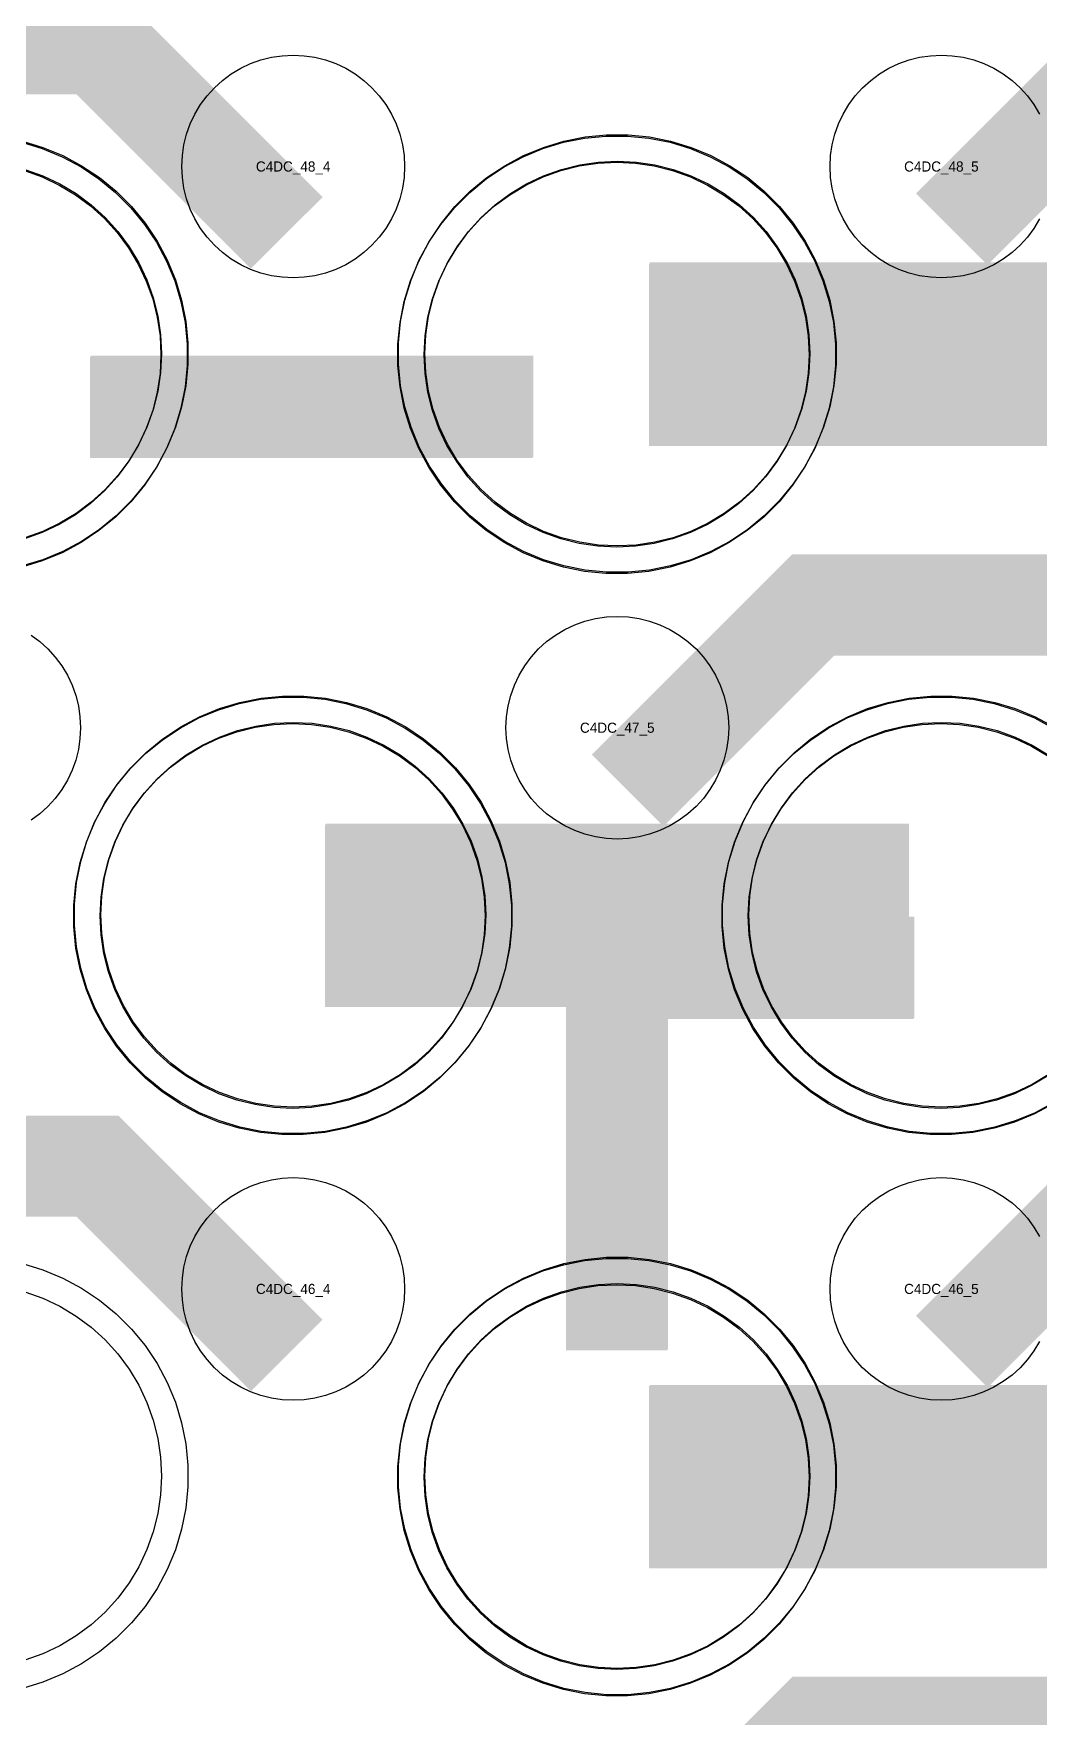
# Model space of a CAD drawing. Extents: x -11880 to 11880, y -14992 to 14992.
# Drawn here: x -10544.1 to -10295.8, y -8525.2 to -8109.5 of the extents above; entities that cross this region are included whole.
import ezdxf
from ezdxf.enums import TextEntityAlignment as Align

# ---------------------------------------------------------------- set-up
doc = ezdxf.new("R2010")
doc.units = 0
doc.header["$MEASUREMENT"] = 0
for name, color, linetype in [('GDS_775_DT_237', 138, 'CONTINUOUS'), ('RDL1_FS', 34, 'CONTINUOUS'), ('RDL_BS', 160, 'CONTINUOUS')]:
    doc.layers.add(name, color=color, linetype=linetype)

msp = doc.modelspace()

# ---------------------------------------------------------------- linework, layer by layer
at = {"layer": 'RDL1_FS', "color": 241, "true_color": 0xf7abae}
for points in [[(-10546.358, -8143.308), (-10541.968, -8144.88), (-10537.754, -8146.872), (-10533.754, -8149.27), (-10530.009, -8152.048), (-10526.555, -8155.178), (-10523.425, -8158.632), (-10520.647, -8162.377), (-10518.249, -8166.377), (-10516.257, -8170.591), (-10514.685, -8174.981), (-10513.553, -8179.504), (-10512.869, -8184.115), (-10512.64, -8188.772), (-10512.869, -8193.429), (-10513.553, -8198.04), (-10514.685, -8202.563), (-10516.257, -8206.953), (-10518.249, -8211.167), (-10520.647, -8215.167), (-10523.425, -8218.912), (-10526.555, -8222.366), (-10530.009, -8225.496), (-10533.754, -8228.274), (-10537.754, -8230.672), (-10541.968, -8232.664), (-10546.358, -8234.236)], [(-10293.754, -8366.839), (-10297.754, -8369.237), (-10301.968, -8371.229), (-10306.358, -8372.801), (-10310.881, -8373.933), (-10315.492, -8374.617), (-10320.149, -8374.846), (-10324.806, -8374.617), (-10329.417, -8373.933), (-10333.94, -8372.801), (-10338.33, -8371.229), (-10342.544, -8369.237), (-10346.544, -8366.839), (-10350.289, -8364.061), (-10353.743, -8360.931), (-10356.873, -8357.477), (-10359.651, -8353.732), (-10362.049, -8349.732), (-10364.041, -8345.518), (-10365.613, -8341.128), (-10366.745, -8336.605), (-10367.429, -8331.994), (-10367.658, -8327.337), (-10367.429, -8322.68), (-10366.745, -8318.069), (-10365.613, -8313.546), (-10364.041, -8309.156), (-10362.049, -8304.942), (-10359.651, -8300.942), (-10356.873, -8297.197), (-10353.743, -8293.743), (-10350.289, -8290.613), (-10346.544, -8287.835), (-10342.544, -8285.437), (-10338.33, -8283.445), (-10333.94, -8281.873), (-10329.417, -8280.741), (-10324.806, -8280.057), (-10320.149, -8279.828), (-10315.492, -8280.057), (-10310.881, -8280.741), (-10306.358, -8281.873), (-10301.968, -8283.445), (-10297.754, -8285.437), (-10293.754, -8287.835)]]:
    msp.add_lwpolyline(points, dxfattribs=at)
at = {"layer": 'RDL1_FS'}
for points in [[(-10546.209, -8143.026), (-10541.819, -8144.598), (-10537.605, -8146.59), (-10533.605, -8148.988), (-10529.86, -8151.766), (-10526.406, -8154.896), (-10523.276, -8158.35), (-10520.498, -8162.095), (-10518.1, -8166.095), (-10516.108, -8170.309), (-10514.536, -8174.699), (-10513.404, -8179.222), (-10512.72, -8183.833), (-10512.491, -8188.49), (-10512.72, -8193.147), (-10513.404, -8197.758), (-10514.536, -8202.281), (-10516.108, -8206.671), (-10518.1, -8210.885), (-10520.498, -8214.885), (-10523.276, -8218.63), (-10526.406, -8222.084), (-10529.86, -8225.214), (-10533.605, -8227.992), (-10537.605, -8230.39), (-10541.819, -8232.382), (-10546.209, -8233.954)], [(-10293.605, -8366.557), (-10297.605, -8368.955), (-10301.819, -8370.947), (-10306.209, -8372.519), (-10310.732, -8373.651), (-10315.343, -8374.335), (-10320, -8374.564), (-10324.657, -8374.335), (-10329.268, -8373.651), (-10333.791, -8372.519), (-10338.181, -8370.947), (-10342.395, -8368.955), (-10346.395, -8366.557), (-10350.14, -8363.779), (-10353.594, -8360.649), (-10356.724, -8357.195), (-10359.502, -8353.45), (-10361.9, -8349.45), (-10363.892, -8345.236), (-10365.464, -8340.846), (-10366.596, -8336.323), (-10367.28, -8331.712), (-10367.509, -8327.055), (-10367.28, -8322.398), (-10366.596, -8317.787), (-10365.464, -8313.264), (-10363.892, -8308.874), (-10361.9, -8304.66), (-10359.502, -8300.66), (-10356.724, -8296.915), (-10353.594, -8293.461), (-10350.14, -8290.331), (-10346.395, -8287.553), (-10342.395, -8285.155), (-10338.181, -8283.163), (-10333.791, -8281.591), (-10329.268, -8280.459), (-10324.657, -8279.775), (-10320, -8279.546), (-10315.343, -8279.775), (-10310.732, -8280.459), (-10306.209, -8281.591), (-10301.819, -8283.163), (-10297.605, -8285.155), (-10293.605, -8287.553)], [(-10546.209, -8420.151), (-10541.819, -8421.723), (-10537.605, -8423.715), (-10533.605, -8426.113), (-10529.86, -8428.891), (-10526.406, -8432.021), (-10523.276, -8435.475), (-10520.498, -8439.22), (-10518.1, -8443.22), (-10516.108, -8447.434), (-10514.536, -8451.824), (-10513.404, -8456.347), (-10512.72, -8460.958), (-10512.491, -8465.615), (-10512.72, -8470.272), (-10513.404, -8474.883), (-10514.536, -8479.406), (-10516.108, -8483.796), (-10518.1, -8488.01), (-10520.498, -8492.01), (-10523.276, -8495.755), (-10526.406, -8499.209), (-10529.86, -8502.339), (-10533.605, -8505.117), (-10537.605, -8507.515), (-10541.819, -8509.507), (-10546.209, -8511.079)]]:
    msp.add_lwpolyline(points, dxfattribs=at)
at = {"layer": 'RDL1_FS', "color": 241, "true_color": 0xf7abae}
for points in [[(-10400.149, -8236.281), (-10404.806, -8236.052), (-10409.417, -8235.368), (-10413.94, -8234.236), (-10418.33, -8232.664), (-10422.544, -8230.672), (-10426.544, -8228.274), (-10430.289, -8225.496), (-10433.743, -8222.366), (-10436.873, -8218.912), (-10439.651, -8215.167), (-10442.049, -8211.167), (-10444.041, -8206.953), (-10445.613, -8202.563), (-10446.745, -8198.04), (-10447.429, -8193.429), (-10447.658, -8188.772), (-10447.429, -8184.115), (-10446.745, -8179.504), (-10445.613, -8174.981), (-10444.041, -8170.591), (-10442.049, -8166.377), (-10439.651, -8162.377), (-10436.873, -8158.632), (-10433.743, -8155.178), (-10430.289, -8152.048), (-10426.544, -8149.27), (-10422.544, -8146.872), (-10418.33, -8144.88), (-10413.94, -8143.308), (-10409.417, -8142.176), (-10404.806, -8141.492), (-10400.149, -8141.263), (-10395.492, -8141.492), (-10390.881, -8142.176), (-10386.358, -8143.308), (-10381.968, -8144.88), (-10377.754, -8146.872), (-10373.754, -8149.27), (-10370.009, -8152.048), (-10366.555, -8155.178), (-10363.425, -8158.632), (-10360.647, -8162.377), (-10358.249, -8166.377), (-10356.257, -8170.591), (-10354.685, -8174.981), (-10353.553, -8179.504), (-10352.869, -8184.115), (-10352.64, -8188.772), (-10352.869, -8193.429), (-10353.553, -8198.04), (-10354.685, -8202.563), (-10356.257, -8206.953), (-10358.249, -8211.167), (-10360.647, -8215.167), (-10363.425, -8218.912), (-10366.555, -8222.366), (-10370.009, -8225.496), (-10373.754, -8228.274), (-10377.754, -8230.672), (-10381.968, -8232.664), (-10386.358, -8234.236), (-10390.881, -8235.368), (-10395.492, -8236.052)], [(-10480.149, -8374.846), (-10484.806, -8374.617), (-10489.417, -8373.933), (-10493.94, -8372.801), (-10498.33, -8371.229), (-10502.544, -8369.237), (-10506.544, -8366.839), (-10510.289, -8364.061), (-10513.743, -8360.931), (-10516.873, -8357.477), (-10519.651, -8353.732), (-10522.049, -8349.732), (-10524.041, -8345.518), (-10525.613, -8341.128), (-10526.745, -8336.605), (-10527.429, -8331.994), (-10527.658, -8327.337), (-10527.429, -8322.68), (-10526.745, -8318.069), (-10525.613, -8313.546), (-10524.041, -8309.156), (-10522.049, -8304.942), (-10519.651, -8300.942), (-10516.873, -8297.197), (-10513.743, -8293.743), (-10510.289, -8290.613), (-10506.544, -8287.835), (-10502.544, -8285.437), (-10498.33, -8283.445), (-10493.94, -8281.873), (-10489.417, -8280.741), (-10484.806, -8280.057), (-10480.149, -8279.828), (-10475.492, -8280.057), (-10470.881, -8280.741), (-10466.358, -8281.873), (-10461.968, -8283.445), (-10457.754, -8285.437), (-10453.754, -8287.835), (-10450.009, -8290.613), (-10446.555, -8293.743), (-10443.425, -8297.197), (-10440.647, -8300.942), (-10438.249, -8304.942), (-10436.257, -8309.156), (-10434.685, -8313.546), (-10433.553, -8318.069), (-10432.869, -8322.68), (-10432.64, -8327.337), (-10432.869, -8331.994), (-10433.553, -8336.605), (-10434.685, -8341.128), (-10436.257, -8345.518), (-10438.249, -8349.732), (-10440.647, -8353.732), (-10443.425, -8357.477), (-10446.555, -8360.931), (-10450.009, -8364.061), (-10453.754, -8366.839), (-10457.754, -8369.237), (-10461.968, -8371.229), (-10466.358, -8372.801), (-10470.881, -8373.933), (-10475.492, -8374.617)], [(-10400.149, -8513.406), (-10404.806, -8513.177), (-10409.417, -8512.493), (-10413.94, -8511.361), (-10418.33, -8509.789), (-10422.544, -8507.797), (-10426.544, -8505.399), (-10430.289, -8502.621), (-10433.743, -8499.491), (-10436.873, -8496.037), (-10439.651, -8492.292), (-10442.049, -8488.292), (-10444.041, -8484.078), (-10445.613, -8479.688), (-10446.745, -8475.165), (-10447.429, -8470.554), (-10447.658, -8465.897), (-10447.429, -8461.24), (-10446.745, -8456.629), (-10445.613, -8452.106), (-10444.041, -8447.716), (-10442.049, -8443.502), (-10439.651, -8439.502), (-10436.873, -8435.757), (-10433.743, -8432.303), (-10430.289, -8429.173), (-10426.544, -8426.395), (-10422.544, -8423.997), (-10418.33, -8422.005), (-10413.94, -8420.433), (-10409.417, -8419.301), (-10404.806, -8418.617), (-10400.149, -8418.388), (-10395.492, -8418.617), (-10390.881, -8419.301), (-10386.358, -8420.433), (-10381.968, -8422.005), (-10377.754, -8423.997), (-10373.754, -8426.395), (-10370.009, -8429.173), (-10366.555, -8432.303), (-10363.425, -8435.757), (-10360.647, -8439.502), (-10358.249, -8443.502), (-10356.257, -8447.716), (-10354.685, -8452.106), (-10353.553, -8456.629), (-10352.869, -8461.24), (-10352.64, -8465.897), (-10352.869, -8470.554), (-10353.553, -8475.165), (-10354.685, -8479.688), (-10356.257, -8484.078), (-10358.249, -8488.292), (-10360.647, -8492.292), (-10363.425, -8496.037), (-10366.555, -8499.491), (-10370.009, -8502.621), (-10373.754, -8505.399), (-10377.754, -8507.797), (-10381.968, -8509.789), (-10386.358, -8511.361), (-10390.881, -8512.493), (-10395.492, -8513.177)]]:
    msp.add_lwpolyline(points, close=True, dxfattribs=at)
at = {"layer": 'RDL1_FS'}
for points in [[(-10400, -8235.999), (-10404.657, -8235.77), (-10409.268, -8235.086), (-10413.791, -8233.954), (-10418.181, -8232.382), (-10422.395, -8230.39), (-10426.395, -8227.992), (-10430.14, -8225.214), (-10433.594, -8222.084), (-10436.724, -8218.63), (-10439.502, -8214.885), (-10441.9, -8210.885), (-10443.892, -8206.671), (-10445.464, -8202.281), (-10446.596, -8197.758), (-10447.28, -8193.147), (-10447.509, -8188.49), (-10447.28, -8183.833), (-10446.596, -8179.222), (-10445.464, -8174.699), (-10443.892, -8170.309), (-10441.9, -8166.095), (-10439.502, -8162.095), (-10436.724, -8158.35), (-10433.594, -8154.896), (-10430.14, -8151.766), (-10426.395, -8148.988), (-10422.395, -8146.59), (-10418.181, -8144.598), (-10413.791, -8143.026), (-10409.268, -8141.894), (-10404.657, -8141.21), (-10400, -8140.981), (-10395.343, -8141.21), (-10390.732, -8141.894), (-10386.209, -8143.026), (-10381.819, -8144.598), (-10377.605, -8146.59), (-10373.605, -8148.988), (-10369.86, -8151.766), (-10366.406, -8154.896), (-10363.276, -8158.35), (-10360.498, -8162.095), (-10358.1, -8166.095), (-10356.108, -8170.309), (-10354.536, -8174.699), (-10353.404, -8179.222), (-10352.72, -8183.833), (-10352.491, -8188.49), (-10352.72, -8193.147), (-10353.404, -8197.758), (-10354.536, -8202.281), (-10356.108, -8206.671), (-10358.1, -8210.885), (-10360.498, -8214.885), (-10363.276, -8218.63), (-10366.406, -8222.084), (-10369.86, -8225.214), (-10373.605, -8227.992), (-10377.605, -8230.39), (-10381.819, -8232.382), (-10386.209, -8233.954), (-10390.732, -8235.086), (-10395.343, -8235.77)], [(-10480, -8374.564), (-10484.657, -8374.335), (-10489.268, -8373.651), (-10493.791, -8372.519), (-10498.181, -8370.947), (-10502.395, -8368.955), (-10506.395, -8366.557), (-10510.14, -8363.779), (-10513.594, -8360.649), (-10516.724, -8357.195), (-10519.502, -8353.45), (-10521.9, -8349.45), (-10523.892, -8345.236), (-10525.464, -8340.846), (-10526.596, -8336.323), (-10527.28, -8331.712), (-10527.509, -8327.055), (-10527.28, -8322.398), (-10526.596, -8317.787), (-10525.464, -8313.264), (-10523.892, -8308.874), (-10521.9, -8304.66), (-10519.502, -8300.66), (-10516.724, -8296.915), (-10513.594, -8293.461), (-10510.14, -8290.331), (-10506.395, -8287.553), (-10502.395, -8285.155), (-10498.181, -8283.163), (-10493.791, -8281.591), (-10489.268, -8280.459), (-10484.657, -8279.775), (-10480, -8279.546), (-10475.343, -8279.775), (-10470.732, -8280.459), (-10466.209, -8281.591), (-10461.819, -8283.163), (-10457.605, -8285.155), (-10453.605, -8287.553), (-10449.86, -8290.331), (-10446.406, -8293.461), (-10443.276, -8296.915), (-10440.498, -8300.66), (-10438.1, -8304.66), (-10436.108, -8308.874), (-10434.536, -8313.264), (-10433.404, -8317.787), (-10432.72, -8322.398), (-10432.491, -8327.055), (-10432.72, -8331.712), (-10433.404, -8336.323), (-10434.536, -8340.846), (-10436.108, -8345.236), (-10438.1, -8349.45), (-10440.498, -8353.45), (-10443.276, -8357.195), (-10446.406, -8360.649), (-10449.86, -8363.779), (-10453.605, -8366.557), (-10457.605, -8368.955), (-10461.819, -8370.947), (-10466.209, -8372.519), (-10470.732, -8373.651), (-10475.343, -8374.335)], [(-10400, -8513.124), (-10404.657, -8512.895), (-10409.268, -8512.211), (-10413.791, -8511.079), (-10418.181, -8509.507), (-10422.395, -8507.515), (-10426.395, -8505.117), (-10430.14, -8502.339), (-10433.594, -8499.209), (-10436.724, -8495.755), (-10439.502, -8492.01), (-10441.9, -8488.01), (-10443.892, -8483.796), (-10445.464, -8479.406), (-10446.596, -8474.883), (-10447.28, -8470.272), (-10447.509, -8465.615), (-10447.28, -8460.958), (-10446.596, -8456.347), (-10445.464, -8451.824), (-10443.892, -8447.434), (-10441.9, -8443.22), (-10439.502, -8439.22), (-10436.724, -8435.475), (-10433.594, -8432.021), (-10430.14, -8428.891), (-10426.395, -8426.113), (-10422.395, -8423.715), (-10418.181, -8421.723), (-10413.791, -8420.151), (-10409.268, -8419.019), (-10404.657, -8418.335), (-10400, -8418.106), (-10395.343, -8418.335), (-10390.732, -8419.019), (-10386.209, -8420.151), (-10381.819, -8421.723), (-10377.605, -8423.715), (-10373.605, -8426.113), (-10369.86, -8428.891), (-10366.406, -8432.021), (-10363.276, -8435.475), (-10360.498, -8439.22), (-10358.1, -8443.22), (-10356.108, -8447.434), (-10354.536, -8451.824), (-10353.404, -8456.347), (-10352.72, -8460.958), (-10352.491, -8465.615), (-10352.72, -8470.272), (-10353.404, -8474.883), (-10354.536, -8479.406), (-10356.108, -8483.796), (-10358.1, -8488.01), (-10360.498, -8492.01), (-10363.276, -8495.755), (-10366.406, -8499.209), (-10369.86, -8502.339), (-10373.605, -8505.117), (-10377.605, -8507.515), (-10381.819, -8509.507), (-10386.209, -8511.079), (-10390.732, -8512.211), (-10395.343, -8512.895)]]:
    msp.add_lwpolyline(points, close=True, dxfattribs=at)
at = {"layer": 'RDL1_FS', "color": 241, "true_color": 0xf7abae}
for points in [[(-10392.147, -8188.772, 45, 45, 0), (-10320.147, -8188.772, 45, 45, 0)], [(-10320.147, -8188.772, 45, 45, 0), (-10248.147, -8188.772, 45, 45, 0)], [(-10472.147, -8327.337, 45, 45, 0), (-10400.147, -8327.337, 45, 45, 0)], [(-10400.147, -8327.337, 45, 45, 0), (-10328.147, -8327.337, 45, 45, 0)], [(-10392.147, -8465.897, 45, 45, 0), (-10320.147, -8465.897, 45, 45, 0)], [(-10320.147, -8465.897, 45, 45, 0), (-10248.147, -8465.897, 45, 45, 0)]]:
    msp.add_lwpolyline(points, format="xyseb", dxfattribs=at)
at = {"layer": 'RDL1_FS'}
for points in [[(-10391.998, -8188.49, 45, 45, 0), (-10319.998, -8188.49, 45, 45, 0)], [(-10319.998, -8188.49, 45, 45, 0), (-10247.998, -8188.49, 45, 45, 0)], [(-10471.998, -8327.055, 45, 45, 0), (-10399.998, -8327.055, 45, 45, 0)], [(-10399.998, -8327.055, 45, 45, 0), (-10327.998, -8327.055, 45, 45, 0)], [(-10391.998, -8465.615, 45, 45, 0), (-10319.998, -8465.615, 45, 45, 0)], [(-10319.998, -8465.615, 45, 45, 0), (-10247.998, -8465.615, 45, 45, 0)]]:
    msp.add_lwpolyline(points, format="xyseb", dxfattribs=at)
at = {"layer": 'RDL_BS'}
for points in [[(-10481.599, -8158.703, 25, 25, 0), (-10528.313, -8111.989, 25, 25, 0), (-10558.071, -8111.989, 25, 25, 0)], [(-10317.438, -8157.804, 25, 25, 0), (-10271.623, -8111.989, 25, 25, 0), (-10238.07, -8111.989, 25, 25, 0)], [(-10529.984, -8201.503, 25, 25, 0), (-10420.719, -8201.503, 25, 25, 0)], [(-10397.438, -8296.369, 25, 25, 0), (-10351.623, -8250.554, 25, 25, 0), (-10318.07, -8250.554, 25, 25, 0)], [(-10241.599, -8297.268, 25, 25, 0), (-10288.313, -8250.554, 25, 25, 0), (-10318.071, -8250.554, 25, 25, 0)], [(-10400, -8434.31, 25, 25, 0), (-10400, -8327.533, 25, 25, 0)], [(-10400, -8434.31, 25, 25, 0), (-10400, -8327.533, 25, 25, 0)], [(-10412.5, -8340.033, 25, 25, 0), (-10347.833, -8340.033, 25, 25, 0)], [(-10412.5, -8340.033, 25, 25, 0), (-10326.667, -8340.033, 25, 25, 0)], [(-10289.984, -8340.068, 25, 25, 0), (-10180.719, -8340.068, 25, 25, 0)], [(-10481.599, -8435.828, 25, 25, 0), (-10528.313, -8389.114, 25, 25, 0), (-10558.071, -8389.114, 25, 25, 0)], [(-10317.438, -8434.929, 25, 25, 0), (-10271.623, -8389.114, 25, 25, 0), (-10238.07, -8389.114, 25, 25, 0)], [(-10397.438, -8573.494, 25, 25, 0), (-10351.623, -8527.679, 25, 25, 0), (-10318.07, -8527.679, 25, 25, 0)], [(-10241.599, -8574.393, 25, 25, 0), (-10288.313, -8527.679, 25, 25, 0), (-10318.071, -8527.679, 25, 25, 0)]]:
    msp.add_lwpolyline(points, format="xyseb", dxfattribs=at)
for points in [[(-10480, -8169.796), (-10482.693, -8169.664), (-10485.365, -8169.268), (-10487.984, -8168.611), (-10490.519, -8167.704), (-10492.956, -8166.552), (-10495.28, -8165.159), (-10497.443, -8163.556), (-10499.442, -8161.744), (-10501.254, -8159.745), (-10502.857, -8157.582), (-10504.25, -8155.258), (-10505.402, -8152.821), (-10506.309, -8150.286), (-10506.966, -8147.667), (-10507.362, -8144.995), (-10507.494, -8142.302), (-10507.362, -8139.609), (-10506.966, -8136.937), (-10506.309, -8134.318), (-10505.402, -8131.783), (-10504.25, -8129.346), (-10502.857, -8127.022), (-10501.254, -8124.859), (-10499.442, -8122.86), (-10497.443, -8121.048), (-10495.28, -8119.445), (-10492.956, -8118.052), (-10490.519, -8116.9), (-10487.984, -8115.993), (-10485.365, -8115.336), (-10482.693, -8114.94), (-10480, -8114.808), (-10477.307, -8114.94), (-10474.635, -8115.336), (-10472.016, -8115.993), (-10469.481, -8116.9), (-10467.044, -8118.052), (-10464.72, -8119.445), (-10462.557, -8121.048), (-10460.558, -8122.86), (-10458.746, -8124.859), (-10457.143, -8127.022), (-10455.75, -8129.346), (-10454.598, -8131.783), (-10453.691, -8134.318), (-10453.034, -8136.937), (-10452.638, -8139.609), (-10452.506, -8142.302), (-10452.638, -8144.995), (-10453.034, -8147.667), (-10453.691, -8150.286), (-10454.598, -8152.821), (-10455.75, -8155.258), (-10457.143, -8157.582), (-10458.746, -8159.745), (-10460.558, -8161.744), (-10462.557, -8163.556), (-10464.72, -8165.159), (-10467.044, -8166.552), (-10469.481, -8167.704), (-10472.016, -8168.611), (-10474.635, -8169.268), (-10477.307, -8169.664)], [(-10402.644, -8242.49), (-10407.938, -8241.973), (-10413.165, -8240.927), (-10418.205, -8239.396), (-10423.115, -8237.365), (-10427.777, -8234.873), (-10432.191, -8231.926), (-10436.292, -8228.564), (-10440.074, -8224.782), (-10443.436, -8220.681), (-10446.383, -8216.267), (-10448.875, -8211.605), (-10450.906, -8206.695), (-10452.437, -8201.655), (-10453.483, -8196.428), (-10454, -8191.134), (-10454, -8185.846), (-10453.483, -8180.552), (-10452.437, -8175.325), (-10450.906, -8170.285), (-10448.875, -8165.375), (-10446.383, -8160.713), (-10443.436, -8156.299), (-10440.074, -8152.198), (-10436.292, -8148.416), (-10432.191, -8145.054), (-10427.777, -8142.107), (-10423.115, -8139.615), (-10418.205, -8137.584), (-10413.165, -8136.053), (-10407.938, -8135.007), (-10402.644, -8134.49), (-10397.356, -8134.49), (-10392.062, -8135.007), (-10386.835, -8136.053), (-10381.795, -8137.584), (-10376.885, -8139.615), (-10372.223, -8142.107), (-10367.809, -8145.054), (-10363.708, -8148.416), (-10359.926, -8152.198), (-10356.564, -8156.299), (-10353.617, -8160.713), (-10351.125, -8165.375), (-10349.094, -8170.285), (-10347.563, -8175.325), (-10346.517, -8180.552), (-10346, -8185.846), (-10346, -8191.134), (-10346.517, -8196.428), (-10347.563, -8201.655), (-10349.094, -8206.695), (-10351.125, -8211.605), (-10353.617, -8216.267), (-10356.564, -8220.681), (-10359.926, -8224.782), (-10363.708, -8228.564), (-10367.809, -8231.926), (-10372.223, -8234.873), (-10376.885, -8237.365), (-10381.795, -8239.396), (-10386.835, -8240.927), (-10392.062, -8241.973), (-10397.356, -8242.49)], [(-10400, -8308.361), (-10402.693, -8308.229), (-10405.365, -8307.833), (-10407.984, -8307.176), (-10410.519, -8306.269), (-10412.956, -8305.117), (-10415.28, -8303.724), (-10417.443, -8302.121), (-10419.442, -8300.309), (-10421.254, -8298.31), (-10422.857, -8296.147), (-10424.25, -8293.823), (-10425.402, -8291.386), (-10426.309, -8288.851), (-10426.966, -8286.232), (-10427.362, -8283.56), (-10427.494, -8280.867), (-10427.362, -8278.174), (-10426.966, -8275.502), (-10426.309, -8272.883), (-10425.402, -8270.348), (-10424.25, -8267.911), (-10422.857, -8265.587), (-10421.254, -8263.424), (-10419.442, -8261.425), (-10417.443, -8259.613), (-10415.28, -8258.01), (-10412.956, -8256.617), (-10410.519, -8255.465), (-10407.984, -8254.558), (-10405.365, -8253.901), (-10402.693, -8253.505), (-10400, -8253.373), (-10397.307, -8253.505), (-10394.635, -8253.901), (-10392.016, -8254.558), (-10389.481, -8255.465), (-10387.044, -8256.617), (-10384.72, -8258.01), (-10382.557, -8259.613), (-10380.558, -8261.425), (-10378.746, -8263.424), (-10377.143, -8265.587), (-10375.75, -8267.911), (-10374.598, -8270.348), (-10373.691, -8272.883), (-10373.034, -8275.502), (-10372.638, -8278.174), (-10372.506, -8280.867), (-10372.638, -8283.56), (-10373.034, -8286.232), (-10373.691, -8288.851), (-10374.598, -8291.386), (-10375.75, -8293.823), (-10377.143, -8296.147), (-10378.746, -8298.31), (-10380.558, -8300.309), (-10382.557, -8302.121), (-10384.72, -8303.724), (-10387.044, -8305.117), (-10389.481, -8306.269), (-10392.016, -8307.176), (-10394.635, -8307.833), (-10397.307, -8308.229)], [(-10482.644, -8381.055), (-10487.938, -8380.538), (-10493.165, -8379.492), (-10498.205, -8377.961), (-10503.115, -8375.93), (-10507.777, -8373.438), (-10512.191, -8370.491), (-10516.292, -8367.129), (-10520.074, -8363.347), (-10523.436, -8359.246), (-10526.383, -8354.832), (-10528.875, -8350.17), (-10530.906, -8345.26), (-10532.437, -8340.22), (-10533.483, -8334.993), (-10534, -8329.699), (-10534, -8324.411), (-10533.483, -8319.117), (-10532.437, -8313.89), (-10530.906, -8308.85), (-10528.875, -8303.94), (-10526.383, -8299.278), (-10523.436, -8294.864), (-10520.074, -8290.763), (-10516.292, -8286.981), (-10512.191, -8283.619), (-10507.777, -8280.672), (-10503.115, -8278.18), (-10498.205, -8276.149), (-10493.165, -8274.618), (-10487.938, -8273.572), (-10482.644, -8273.055), (-10477.356, -8273.055), (-10472.062, -8273.572), (-10466.835, -8274.618), (-10461.795, -8276.149), (-10456.885, -8278.18), (-10452.223, -8280.672), (-10447.809, -8283.619), (-10443.708, -8286.981), (-10439.926, -8290.763), (-10436.564, -8294.864), (-10433.617, -8299.278), (-10431.125, -8303.94), (-10429.094, -8308.85), (-10427.563, -8313.89), (-10426.517, -8319.117), (-10426, -8324.411), (-10426, -8329.699), (-10426.517, -8334.993), (-10427.563, -8340.22), (-10429.094, -8345.26), (-10431.125, -8350.17), (-10433.617, -8354.832), (-10436.564, -8359.246), (-10439.926, -8363.347), (-10443.708, -8367.129), (-10447.809, -8370.491), (-10452.223, -8373.438), (-10456.885, -8375.93), (-10461.795, -8377.961), (-10466.835, -8379.492), (-10472.062, -8380.538), (-10477.356, -8381.055)], [(-10480, -8446.921), (-10482.693, -8446.789), (-10485.365, -8446.393), (-10487.984, -8445.736), (-10490.519, -8444.829), (-10492.956, -8443.677), (-10495.28, -8442.284), (-10497.443, -8440.681), (-10499.442, -8438.869), (-10501.254, -8436.87), (-10502.857, -8434.707), (-10504.25, -8432.383), (-10505.402, -8429.946), (-10506.309, -8427.411), (-10506.966, -8424.792), (-10507.362, -8422.12), (-10507.494, -8419.427), (-10507.362, -8416.734), (-10506.966, -8414.062), (-10506.309, -8411.443), (-10505.402, -8408.908), (-10504.25, -8406.471), (-10502.857, -8404.147), (-10501.254, -8401.984), (-10499.442, -8399.985), (-10497.443, -8398.173), (-10495.28, -8396.57), (-10492.956, -8395.177), (-10490.519, -8394.025), (-10487.984, -8393.118), (-10485.365, -8392.461), (-10482.693, -8392.065), (-10480, -8391.933), (-10477.307, -8392.065), (-10474.635, -8392.461), (-10472.016, -8393.118), (-10469.481, -8394.025), (-10467.044, -8395.177), (-10464.72, -8396.57), (-10462.557, -8398.173), (-10460.558, -8399.985), (-10458.746, -8401.984), (-10457.143, -8404.147), (-10455.75, -8406.471), (-10454.598, -8408.908), (-10453.691, -8411.443), (-10453.034, -8414.062), (-10452.638, -8416.734), (-10452.506, -8419.427), (-10452.638, -8422.12), (-10453.034, -8424.792), (-10453.691, -8427.411), (-10454.598, -8429.946), (-10455.75, -8432.383), (-10457.143, -8434.707), (-10458.746, -8436.87), (-10460.558, -8438.869), (-10462.557, -8440.681), (-10464.72, -8442.284), (-10467.044, -8443.677), (-10469.481, -8444.829), (-10472.016, -8445.736), (-10474.635, -8446.393), (-10477.307, -8446.789)], [(-10402.644, -8519.615), (-10407.938, -8519.098), (-10413.165, -8518.052), (-10418.205, -8516.521), (-10423.115, -8514.49), (-10427.777, -8511.998), (-10432.191, -8509.051), (-10436.292, -8505.689), (-10440.074, -8501.907), (-10443.436, -8497.806), (-10446.383, -8493.392), (-10448.875, -8488.73), (-10450.906, -8483.82), (-10452.437, -8478.78), (-10453.483, -8473.553), (-10454, -8468.259), (-10454, -8462.971), (-10453.483, -8457.677), (-10452.437, -8452.45), (-10450.906, -8447.41), (-10448.875, -8442.5), (-10446.383, -8437.838), (-10443.436, -8433.424), (-10440.074, -8429.323), (-10436.292, -8425.541), (-10432.191, -8422.179), (-10427.777, -8419.232), (-10423.115, -8416.74), (-10418.205, -8414.709), (-10413.165, -8413.178), (-10407.938, -8412.132), (-10402.644, -8411.615), (-10397.356, -8411.615), (-10392.062, -8412.132), (-10386.835, -8413.178), (-10381.795, -8414.709), (-10376.885, -8416.74), (-10372.223, -8419.232), (-10367.809, -8422.179), (-10363.708, -8425.541), (-10359.926, -8429.323), (-10356.564, -8433.424), (-10353.617, -8437.838), (-10351.125, -8442.5), (-10349.094, -8447.41), (-10347.563, -8452.45), (-10346.517, -8457.677), (-10346, -8462.971), (-10346, -8468.259), (-10346.517, -8473.553), (-10347.563, -8478.78), (-10349.094, -8483.82), (-10351.125, -8488.73), (-10353.617, -8493.392), (-10356.564, -8497.806), (-10359.926, -8501.907), (-10363.708, -8505.689), (-10367.809, -8509.051), (-10372.223, -8511.998), (-10376.885, -8514.49), (-10381.795, -8516.521), (-10386.835, -8518.052), (-10392.062, -8519.098), (-10397.356, -8519.615)]]:
    msp.add_lwpolyline(points, close=True, dxfattribs=at)
for points in [[(-10295.75, -8155.258), (-10297.143, -8157.582), (-10298.746, -8159.745), (-10300.558, -8161.744), (-10302.557, -8163.556), (-10304.72, -8165.159), (-10307.044, -8166.552), (-10309.481, -8167.704), (-10312.016, -8168.611), (-10314.635, -8169.268), (-10317.307, -8169.664), (-10320, -8169.796), (-10322.693, -8169.664), (-10325.365, -8169.268), (-10327.984, -8168.611), (-10330.519, -8167.704), (-10332.956, -8166.552), (-10335.28, -8165.159), (-10337.443, -8163.556), (-10339.442, -8161.744), (-10341.254, -8159.745), (-10342.857, -8157.582), (-10344.25, -8155.258), (-10345.402, -8152.821), (-10346.309, -8150.286), (-10346.966, -8147.667), (-10347.362, -8144.995), (-10347.494, -8142.302), (-10347.362, -8139.609), (-10346.966, -8136.937), (-10346.309, -8134.318), (-10345.402, -8131.783), (-10344.25, -8129.346), (-10342.857, -8127.022), (-10341.254, -8124.859), (-10339.442, -8122.86), (-10337.443, -8121.048), (-10335.28, -8119.445), (-10332.956, -8118.052), (-10330.519, -8116.9), (-10327.984, -8115.993), (-10325.365, -8115.336), (-10322.693, -8114.94), (-10320, -8114.808), (-10317.307, -8114.94), (-10314.635, -8115.336), (-10312.016, -8115.993), (-10309.481, -8116.9), (-10307.044, -8118.052), (-10304.72, -8119.445), (-10302.557, -8121.048), (-10300.558, -8122.86), (-10298.746, -8124.859), (-10297.143, -8127.022), (-10295.75, -8129.346)], [(-10546.835, -8136.053), (-10541.795, -8137.584), (-10536.885, -8139.615), (-10532.223, -8142.107), (-10527.809, -8145.054), (-10523.708, -8148.416), (-10519.926, -8152.198), (-10516.564, -8156.299), (-10513.617, -8160.713), (-10511.125, -8165.375), (-10509.094, -8170.285), (-10507.563, -8175.325), (-10506.517, -8180.552), (-10506, -8185.846), (-10506, -8191.134), (-10506.517, -8196.428), (-10507.563, -8201.655), (-10509.094, -8206.695), (-10511.125, -8211.605), (-10513.617, -8216.267), (-10516.564, -8220.681), (-10519.926, -8224.782), (-10523.708, -8228.564), (-10527.809, -8231.926), (-10532.223, -8234.873), (-10536.885, -8237.365), (-10541.795, -8239.396), (-10546.835, -8240.927)], [(-10544.72, -8258.01), (-10542.557, -8259.613), (-10540.558, -8261.425), (-10538.746, -8263.424), (-10537.143, -8265.587), (-10535.75, -8267.911), (-10534.598, -8270.348), (-10533.691, -8272.883), (-10533.034, -8275.502), (-10532.638, -8278.174), (-10532.506, -8280.867), (-10532.638, -8283.56), (-10533.034, -8286.232), (-10533.691, -8288.851), (-10534.598, -8291.386), (-10535.75, -8293.823), (-10537.143, -8296.147), (-10538.746, -8298.31), (-10540.558, -8300.309), (-10542.557, -8302.121), (-10544.72, -8303.724)], [(-10292.223, -8373.438), (-10296.885, -8375.93), (-10301.795, -8377.961), (-10306.835, -8379.492), (-10312.062, -8380.538), (-10317.356, -8381.055), (-10322.644, -8381.055), (-10327.938, -8380.538), (-10333.165, -8379.492), (-10338.205, -8377.961), (-10343.115, -8375.93), (-10347.777, -8373.438), (-10352.191, -8370.491), (-10356.292, -8367.129), (-10360.074, -8363.347), (-10363.436, -8359.246), (-10366.383, -8354.832), (-10368.875, -8350.17), (-10370.906, -8345.26), (-10372.437, -8340.22), (-10373.483, -8334.993), (-10374, -8329.699), (-10374, -8324.411), (-10373.483, -8319.117), (-10372.437, -8313.89), (-10370.906, -8308.85), (-10368.875, -8303.94), (-10366.383, -8299.278), (-10363.436, -8294.864), (-10360.074, -8290.763), (-10356.292, -8286.981), (-10352.191, -8283.619), (-10347.777, -8280.672), (-10343.115, -8278.18), (-10338.205, -8276.149), (-10333.165, -8274.618), (-10327.938, -8273.572), (-10322.644, -8273.055), (-10317.356, -8273.055), (-10312.062, -8273.572), (-10306.835, -8274.618), (-10301.795, -8276.149), (-10296.885, -8278.18), (-10292.223, -8280.672)], [(-10295.75, -8432.383), (-10297.143, -8434.707), (-10298.746, -8436.87), (-10300.558, -8438.869), (-10302.557, -8440.681), (-10304.72, -8442.284), (-10307.044, -8443.677), (-10309.481, -8444.829), (-10312.016, -8445.736), (-10314.635, -8446.393), (-10317.307, -8446.789), (-10320, -8446.921), (-10322.693, -8446.789), (-10325.365, -8446.393), (-10327.984, -8445.736), (-10330.519, -8444.829), (-10332.956, -8443.677), (-10335.28, -8442.284), (-10337.443, -8440.681), (-10339.442, -8438.869), (-10341.254, -8436.87), (-10342.857, -8434.707), (-10344.25, -8432.383), (-10345.402, -8429.946), (-10346.309, -8427.411), (-10346.966, -8424.792), (-10347.362, -8422.12), (-10347.494, -8419.427), (-10347.362, -8416.734), (-10346.966, -8414.062), (-10346.309, -8411.443), (-10345.402, -8408.908), (-10344.25, -8406.471), (-10342.857, -8404.147), (-10341.254, -8401.984), (-10339.442, -8399.985), (-10337.443, -8398.173), (-10335.28, -8396.57), (-10332.956, -8395.177), (-10330.519, -8394.025), (-10327.984, -8393.118), (-10325.365, -8392.461), (-10322.693, -8392.065), (-10320, -8391.933), (-10317.307, -8392.065), (-10314.635, -8392.461), (-10312.016, -8393.118), (-10309.481, -8394.025), (-10307.044, -8395.177), (-10304.72, -8396.57), (-10302.557, -8398.173), (-10300.558, -8399.985), (-10298.746, -8401.984), (-10297.143, -8404.147), (-10295.75, -8406.471)], [(-10546.835, -8413.178), (-10541.795, -8414.709), (-10536.885, -8416.74), (-10532.223, -8419.232), (-10527.809, -8422.179), (-10523.708, -8425.541), (-10519.926, -8429.323), (-10516.564, -8433.424), (-10513.617, -8437.838), (-10511.125, -8442.5), (-10509.094, -8447.41), (-10507.563, -8452.45), (-10506.517, -8457.677), (-10506, -8462.971), (-10506, -8468.259), (-10506.517, -8473.553), (-10507.563, -8478.78), (-10509.094, -8483.82), (-10511.125, -8488.73), (-10513.617, -8493.392), (-10516.564, -8497.806), (-10519.926, -8501.907), (-10523.708, -8505.689), (-10527.809, -8509.051), (-10532.223, -8511.998), (-10536.885, -8514.49), (-10541.795, -8516.521), (-10546.835, -8518.052)]]:
    msp.add_lwpolyline(points, dxfattribs=at)
at = {"layer": 'RDL_BS', "color": 241, "true_color": 0xf7abae}
for points in [[(-10402.793, -8242.772), (-10408.087, -8242.255), (-10413.314, -8241.209), (-10418.354, -8239.678), (-10423.264, -8237.647), (-10427.926, -8235.155), (-10432.34, -8232.208), (-10436.441, -8228.846), (-10440.223, -8225.064), (-10443.585, -8220.963), (-10446.532, -8216.549), (-10449.024, -8211.887), (-10451.055, -8206.977), (-10452.586, -8201.937), (-10453.632, -8196.71), (-10454.149, -8191.416), (-10454.149, -8186.128), (-10453.632, -8180.834), (-10452.586, -8175.607), (-10451.055, -8170.567), (-10449.024, -8165.657), (-10446.532, -8160.995), (-10443.585, -8156.581), (-10440.223, -8152.48), (-10436.441, -8148.698), (-10432.34, -8145.336), (-10427.926, -8142.389), (-10423.264, -8139.897), (-10418.354, -8137.866), (-10413.314, -8136.335), (-10408.087, -8135.289), (-10402.793, -8134.772), (-10397.505, -8134.772), (-10392.211, -8135.289), (-10386.984, -8136.335), (-10381.944, -8137.866), (-10377.034, -8139.897), (-10372.372, -8142.389), (-10367.958, -8145.336), (-10363.857, -8148.698), (-10360.075, -8152.48), (-10356.713, -8156.581), (-10353.766, -8160.995), (-10351.274, -8165.657), (-10349.243, -8170.567), (-10347.712, -8175.607), (-10346.666, -8180.834), (-10346.149, -8186.128), (-10346.149, -8191.416), (-10346.666, -8196.71), (-10347.712, -8201.937), (-10349.243, -8206.977), (-10351.274, -8211.887), (-10353.766, -8216.549), (-10356.713, -8220.963), (-10360.075, -8225.064), (-10363.857, -8228.846), (-10367.958, -8232.208), (-10372.372, -8235.155), (-10377.034, -8237.647), (-10381.944, -8239.678), (-10386.984, -8241.209), (-10392.211, -8242.255), (-10397.505, -8242.772)], [(-10482.793, -8381.337), (-10488.087, -8380.82), (-10493.314, -8379.774), (-10498.354, -8378.243), (-10503.264, -8376.212), (-10507.926, -8373.72), (-10512.34, -8370.773), (-10516.441, -8367.411), (-10520.223, -8363.629), (-10523.585, -8359.528), (-10526.532, -8355.114), (-10529.024, -8350.452), (-10531.055, -8345.542), (-10532.586, -8340.502), (-10533.632, -8335.275), (-10534.149, -8329.981), (-10534.149, -8324.693), (-10533.632, -8319.399), (-10532.586, -8314.172), (-10531.055, -8309.132), (-10529.024, -8304.222), (-10526.532, -8299.56), (-10523.585, -8295.146), (-10520.223, -8291.045), (-10516.441, -8287.263), (-10512.34, -8283.901), (-10507.926, -8280.954), (-10503.264, -8278.462), (-10498.354, -8276.431), (-10493.314, -8274.9), (-10488.087, -8273.854), (-10482.793, -8273.337), (-10477.505, -8273.337), (-10472.211, -8273.854), (-10466.984, -8274.9), (-10461.944, -8276.431), (-10457.034, -8278.462), (-10452.372, -8280.954), (-10447.958, -8283.901), (-10443.857, -8287.263), (-10440.075, -8291.045), (-10436.713, -8295.146), (-10433.766, -8299.56), (-10431.274, -8304.222), (-10429.243, -8309.132), (-10427.712, -8314.172), (-10426.666, -8319.399), (-10426.149, -8324.693), (-10426.149, -8329.981), (-10426.666, -8335.275), (-10427.712, -8340.502), (-10429.243, -8345.542), (-10431.274, -8350.452), (-10433.766, -8355.114), (-10436.713, -8359.528), (-10440.075, -8363.629), (-10443.857, -8367.411), (-10447.958, -8370.773), (-10452.372, -8373.72), (-10457.034, -8376.212), (-10461.944, -8378.243), (-10466.984, -8379.774), (-10472.211, -8380.82), (-10477.505, -8381.337)], [(-10402.793, -8519.897), (-10408.087, -8519.38), (-10413.314, -8518.334), (-10418.354, -8516.803), (-10423.264, -8514.772), (-10427.926, -8512.28), (-10432.34, -8509.333), (-10436.441, -8505.971), (-10440.223, -8502.189), (-10443.585, -8498.088), (-10446.532, -8493.674), (-10449.024, -8489.012), (-10451.055, -8484.102), (-10452.586, -8479.062), (-10453.632, -8473.835), (-10454.149, -8468.541), (-10454.149, -8463.253), (-10453.632, -8457.959), (-10452.586, -8452.732), (-10451.055, -8447.692), (-10449.024, -8442.782), (-10446.532, -8438.12), (-10443.585, -8433.706), (-10440.223, -8429.605), (-10436.441, -8425.823), (-10432.34, -8422.461), (-10427.926, -8419.514), (-10423.264, -8417.022), (-10418.354, -8414.991), (-10413.314, -8413.46), (-10408.087, -8412.414), (-10402.793, -8411.897), (-10397.505, -8411.897), (-10392.211, -8412.414), (-10386.984, -8413.46), (-10381.944, -8414.991), (-10377.034, -8417.022), (-10372.372, -8419.514), (-10367.958, -8422.461), (-10363.857, -8425.823), (-10360.075, -8429.605), (-10356.713, -8433.706), (-10353.766, -8438.12), (-10351.274, -8442.782), (-10349.243, -8447.692), (-10347.712, -8452.732), (-10346.666, -8457.959), (-10346.149, -8463.253), (-10346.149, -8468.541), (-10346.666, -8473.835), (-10347.712, -8479.062), (-10349.243, -8484.102), (-10351.274, -8489.012), (-10353.766, -8493.674), (-10356.713, -8498.088), (-10360.075, -8502.189), (-10363.857, -8505.971), (-10367.958, -8509.333), (-10372.372, -8512.28), (-10377.034, -8514.772), (-10381.944, -8516.803), (-10386.984, -8518.334), (-10392.211, -8519.38), (-10397.505, -8519.897)]]:
    msp.add_lwpolyline(points, close=True, dxfattribs=at)
for points in [[(-10546.984, -8136.335), (-10541.944, -8137.866), (-10537.034, -8139.897), (-10532.372, -8142.389), (-10527.958, -8145.336), (-10523.857, -8148.698), (-10520.075, -8152.48), (-10516.713, -8156.581), (-10513.766, -8160.995), (-10511.274, -8165.657), (-10509.243, -8170.567), (-10507.712, -8175.607), (-10506.666, -8180.834), (-10506.149, -8186.128), (-10506.149, -8191.416), (-10506.666, -8196.71), (-10507.712, -8201.937), (-10509.243, -8206.977), (-10511.274, -8211.887), (-10513.766, -8216.549), (-10516.713, -8220.963), (-10520.075, -8225.064), (-10523.857, -8228.846), (-10527.958, -8232.208), (-10532.372, -8235.155), (-10537.034, -8237.647), (-10541.944, -8239.678), (-10546.984, -8241.209)], [(-10292.372, -8373.72), (-10297.034, -8376.212), (-10301.944, -8378.243), (-10306.984, -8379.774), (-10312.211, -8380.82), (-10317.505, -8381.337), (-10322.793, -8381.337), (-10328.087, -8380.82), (-10333.314, -8379.774), (-10338.354, -8378.243), (-10343.264, -8376.212), (-10347.926, -8373.72), (-10352.34, -8370.773), (-10356.441, -8367.411), (-10360.223, -8363.629), (-10363.585, -8359.528), (-10366.532, -8355.114), (-10369.024, -8350.452), (-10371.055, -8345.542), (-10372.586, -8340.502), (-10373.632, -8335.275), (-10374.149, -8329.981), (-10374.149, -8324.693), (-10373.632, -8319.399), (-10372.586, -8314.172), (-10371.055, -8309.132), (-10369.024, -8304.222), (-10366.532, -8299.56), (-10363.585, -8295.146), (-10360.223, -8291.045), (-10356.441, -8287.263), (-10352.34, -8283.901), (-10347.926, -8280.954), (-10343.264, -8278.462), (-10338.354, -8276.431), (-10333.314, -8274.9), (-10328.087, -8273.854), (-10322.793, -8273.337), (-10317.505, -8273.337), (-10312.211, -8273.854), (-10306.984, -8274.9), (-10301.944, -8276.431), (-10297.034, -8278.462), (-10292.372, -8280.954)]]:
    msp.add_lwpolyline(points, dxfattribs=at)
for points in [[(-10530.133, -8201.785, 25, 25, 0), (-10420.868, -8201.785, 25, 25, 0)], [(-10400.149, -8434.592, 25, 25, 0), (-10400.149, -8327.815, 25, 25, 0)], [(-10400.149, -8434.592, 25, 25, 0), (-10400.149, -8327.815, 25, 25, 0)], [(-10412.649, -8340.315, 25, 25, 0), (-10347.982, -8340.315, 25, 25, 0)], [(-10412.649, -8340.315, 25, 25, 0), (-10326.816, -8340.315, 25, 25, 0)], [(-10290.133, -8340.35, 25, 25, 0), (-10180.868, -8340.35, 25, 25, 0)]]:
    msp.add_lwpolyline(points, format="xyseb", dxfattribs=at)

# ---------------------------------------------------------------- texts
at = {"layer": 'GDS_775_DT_237'}
for s, p in [('C4DC_48_4', (-10480, -8142.302)), ('C4DC_48_4', (-10480, -8142.302)), ('C4DC_48_5', (-10320, -8142.302)), ('C4DC_48_5', (-10320, -8142.302)), ('C4DC_47_5', (-10400, -8280.867)), ('C4DC_47_5', (-10400, -8280.867)), ('C4DC_46_4', (-10480, -8419.427)), ('C4DC_46_4', (-10480, -8419.427)), ('C4DC_46_5', (-10320, -8419.427)), ('C4DC_46_5', (-10320, -8419.427))]:
    msp.add_text(s, height=2.5, dxfattribs=at).set_placement(p, align=Align.MIDDLE_CENTER)

doc.saveas('drawing.dxf')
